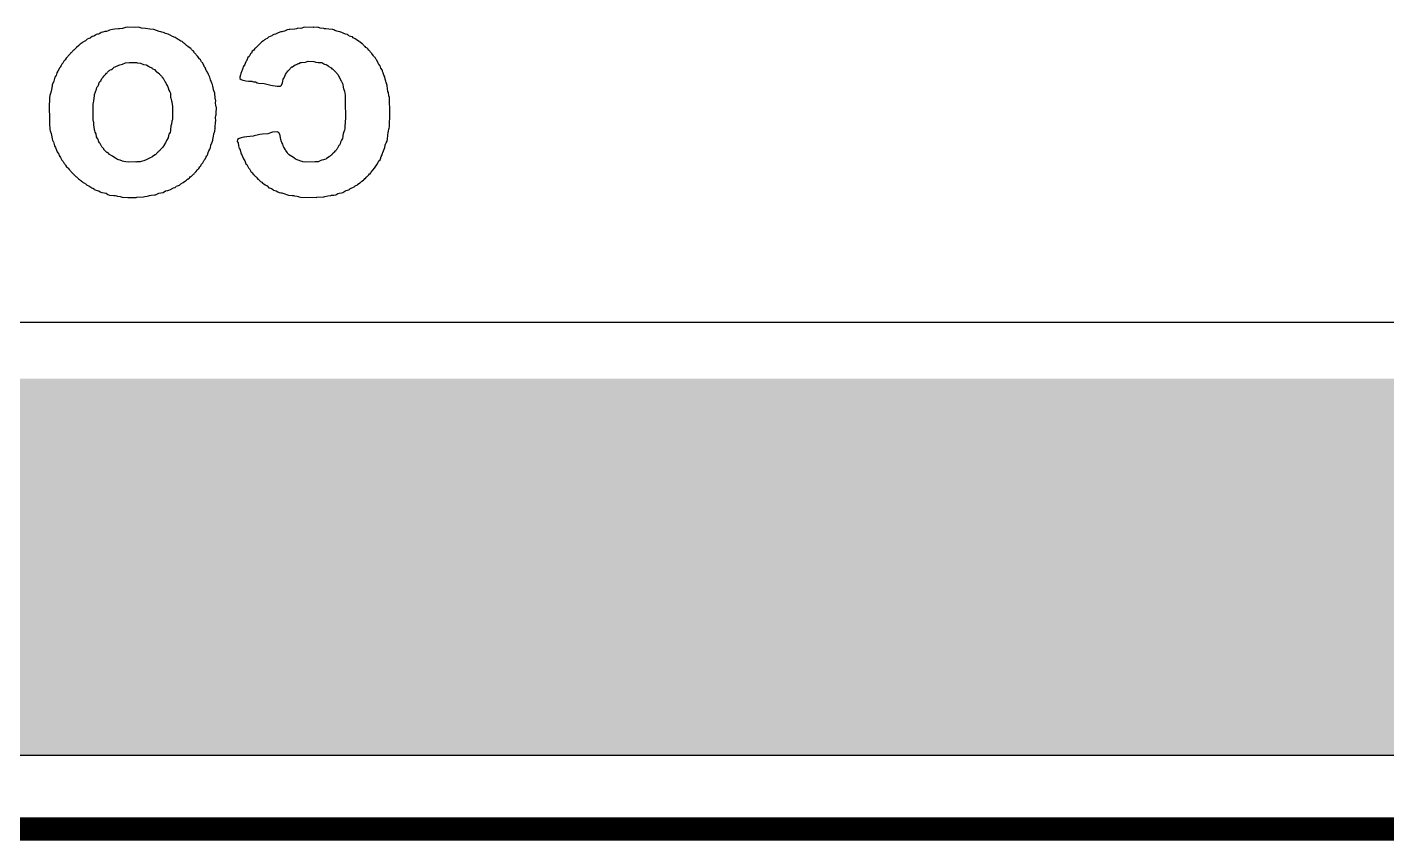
# Model space of a CAD drawing. Header units: millimetres. Extents: x 0 to 174, y 0 to 132.
# Drawn here: x 47.3 to 59.03, y -0.1 to 6.92 of the extents above; entities that cross this region are included whole.
import ezdxf

# ---------------------------------------------------------------- set-up
doc = ezdxf.new("R2010")
doc.units = ezdxf.units.MM
for name, color, linetype in [('BottomLayer', 5, 'Continuous'), ('BottomOverlay', 54, 'Continuous'), ('Mechanical2', 216, 'Continuous'), ('TopLayer', 1, 'Continuous')]:
    doc.layers.add(name, color=color, linetype=linetype)

msp = doc.modelspace()

# ---------------------------------------------------------------- hatches: boundary and pattern name
at = {"layer": 'TopLayer'}
msp.add_hatch(color=1, dxfattribs=at).paths.add_polyline_path([(0.94, 0.635), (159.334, 0.635), (159.334, 3.886), (0.94, 3.886)])

# ---------------------------------------------------------------- linework, layer by layer
at = {"layer": 'BottomLayer'}
msp.add_line((154.584, 0.635), (5.416, 0.635), dxfattribs=at)
at = {"layer": 'BottomOverlay'}
for p, q in [((47.819, 6.813), (47.806, 6.8)), ((47.833, 6.818), (47.819, 6.813)), ((47.844, 6.823), (47.833, 6.818)), ((47.847, 6.826), (47.844, 6.823)), ((47.863, 6.836), (47.847, 6.826)), ((47.877, 6.839), (47.863, 6.836)), ((47.89, 6.848), (47.877, 6.839)), ((47.897, 6.853), (47.89, 6.848)), ((47.908, 6.856), (47.897, 6.853)), ((47.917, 6.858), (47.908, 6.856)), ((47.928, 6.861), (47.917, 6.858)), ((47.941, 6.87), (47.928, 6.861)), ((47.954, 6.875), (47.941, 6.87)), ((47.971, 6.879), (47.954, 6.875)), ((47.986, 6.881), (47.971, 6.879)), ((48, 6.885), (47.986, 6.881)), ((48.012, 6.891), (48, 6.885)), ((48.022, 6.895), (48.012, 6.891)), ((48.039, 6.897), (48.022, 6.895)), ((48.058, 6.899), (48.039, 6.897)), ((48.09, 6.902), (48.058, 6.899)), ((48.097, 6.904), (48.09, 6.902)), ((48.124, 6.906), (48.097, 6.904)), ((48.132, 6.908), (48.124, 6.906)), ((48.15, 6.914), (48.132, 6.908)), ((48.169, 6.916), (48.15, 6.914)), ((48.224, 6.915), (48.169, 6.916)), ((48.264, 6.917), (48.224, 6.915)), ((48.272, 6.915), (48.264, 6.917)), ((48.287, 6.908), (48.272, 6.915)), ((48.322, 6.905), (48.287, 6.908)), ((48.359, 6.899), (48.322, 6.905)), ((48.394, 6.896), (48.359, 6.899)), ((48.418, 6.888), (48.394, 6.896)), ((48.441, 6.88), (48.418, 6.888)), ((48.454, 6.877), (48.441, 6.88)), ((48.463, 6.875), (48.454, 6.877)), ((48.477, 6.871), (48.463, 6.875)), ((48.495, 6.861), (48.477, 6.871)), ((48.517, 6.856), (48.495, 6.861)), ((48.536, 6.848), (48.517, 6.856)), ((48.555, 6.837), (48.536, 6.848)), ((48.578, 6.827), (48.555, 6.837)), ((48.605, 6.812), (48.578, 6.827)), ((48.609, 6.808), (48.605, 6.812)), ((48.628, 6.797), (48.609, 6.808)), ((49.35, 6.808), (49.341, 6.8)), ((49.354, 6.81), (49.35, 6.808)), ((49.357, 6.813), (49.354, 6.81)), ((49.371, 6.818), (49.357, 6.813)), ((49.384, 6.832), (49.371, 6.818)), ((49.398, 6.837), (49.384, 6.832)), ((49.412, 6.841), (49.398, 6.837)), ((49.419, 6.848), (49.412, 6.841)), ((49.43, 6.855), (49.419, 6.848)), ((49.444, 6.858), (49.43, 6.855)), ((49.466, 6.868), (49.444, 6.858)), ((49.489, 6.876), (49.466, 6.868)), ((49.499, 6.878), (49.489, 6.876)), ((49.508, 6.88), (49.499, 6.878)), ((49.521, 6.883), (49.508, 6.88)), ((49.544, 6.894), (49.521, 6.883)), ((49.561, 6.896), (49.544, 6.894)), ((49.567, 6.898), (49.561, 6.896)), ((49.611, 6.9), (49.567, 6.898)), ((49.626, 6.904), (49.611, 6.9)), ((49.636, 6.908), (49.626, 6.904)), ((49.663, 6.906), (49.636, 6.908)), ((49.672, 6.908), (49.663, 6.906)), ((49.685, 6.914), (49.672, 6.908)), ((49.696, 6.916), (49.685, 6.914)), ((49.77, 6.915), (49.696, 6.916)), ((49.776, 6.917), (49.77, 6.915)), ((49.81, 6.915), (49.776, 6.917)), ((49.818, 6.913), (49.81, 6.915)), ((49.829, 6.908), (49.818, 6.913)), ((49.86, 6.906), (49.829, 6.908)), ((49.866, 6.904), (49.86, 6.906)), ((49.877, 6.902), (49.866, 6.904)), ((49.905, 6.899), (49.877, 6.902)), ((49.938, 6.896), (49.905, 6.899)), ((49.946, 6.894), (49.938, 6.896)), ((49.957, 6.888), (49.946, 6.894)), ((49.974, 6.882), (49.957, 6.888)), ((49.985, 6.88), (49.974, 6.882)), ((49.998, 6.877), (49.985, 6.88)), ((50.007, 6.875), (49.998, 6.877)), ((50.017, 6.871), (50.007, 6.875)), ((50.029, 6.865), (50.017, 6.871)), ((50.048, 6.858), (50.029, 6.865)), ((50.065, 6.854), (50.048, 6.858)), ((50.074, 6.846), (50.065, 6.854)), ((50.078, 6.844), (50.074, 6.846)), ((50.081, 6.84), (50.078, 6.844)), ((50.092, 6.837), (50.081, 6.84)), ((50.107, 6.833), (50.092, 6.837)), ((50.115, 6.825), (50.107, 6.833)), ((50.13, 6.816), (50.115, 6.825)), ((50.14, 6.812), (50.13, 6.816)), ((50.151, 6.802), (50.14, 6.812)), ((47.673, 6.688), (47.658, 6.673)), ((47.675, 6.692), (47.673, 6.688)), ((47.678, 6.695), (47.675, 6.692)), ((47.682, 6.697), (47.678, 6.695)), ((47.69, 6.704), (47.682, 6.697)), ((47.692, 6.709), (47.69, 6.704)), ((47.701, 6.718), (47.692, 6.709)), ((47.705, 6.72), (47.701, 6.718)), ((47.728, 6.743), (47.705, 6.72)), ((47.747, 6.758), (47.728, 6.743)), ((47.758, 6.77), (47.747, 6.758)), ((47.777, 6.781), (47.758, 6.77)), ((47.783, 6.787), (47.777, 6.781)), ((47.806, 6.8), (47.783, 6.787)), ((48.638, 6.793), (48.628, 6.797)), ((48.642, 6.79), (48.638, 6.793)), ((48.644, 6.786), (48.642, 6.79)), ((48.661, 6.772), (48.644, 6.786)), ((48.666, 6.77), (48.661, 6.772)), ((48.676, 6.76), (48.666, 6.77)), ((48.68, 6.758), (48.676, 6.76)), ((48.684, 6.754), (48.68, 6.758)), ((48.689, 6.751), (48.684, 6.754)), ((48.699, 6.741), (48.689, 6.751)), ((48.714, 6.733), (48.699, 6.741)), ((48.717, 6.73), (48.714, 6.733)), ((48.719, 6.725), (48.717, 6.73)), ((48.728, 6.716), (48.719, 6.725)), ((48.733, 6.714), (48.728, 6.716)), ((48.736, 6.711), (48.733, 6.714)), ((48.742, 6.7), (48.736, 6.711)), ((48.746, 6.696), (48.742, 6.7)), ((48.748, 6.692), (48.746, 6.696)), ((48.757, 6.683), (48.748, 6.692)), ((49.236, 6.694), (49.227, 6.686)), ((49.244, 6.709), (49.236, 6.694)), ((49.256, 6.72), (49.244, 6.709)), ((49.266, 6.733), (49.256, 6.72)), ((49.27, 6.735), (49.266, 6.733)), ((49.274, 6.739), (49.27, 6.735)), ((49.285, 6.751), (49.274, 6.739)), ((49.289, 6.754), (49.285, 6.751)), ((49.303, 6.767), (49.289, 6.754)), ((49.305, 6.771), (49.303, 6.767)), ((49.308, 6.772), (49.305, 6.771)), ((49.327, 6.791), (49.308, 6.772)), ((49.341, 6.8), (49.327, 6.791)), ((50.166, 6.793), (50.151, 6.802)), ((50.17, 6.791), (50.166, 6.793)), ((50.174, 6.787), (50.17, 6.791)), ((50.193, 6.772), (50.174, 6.787)), ((50.197, 6.77), (50.193, 6.772)), ((50.2, 6.767), (50.197, 6.77)), ((50.202, 6.763), (50.2, 6.767)), ((50.214, 6.751), (50.202, 6.763)), ((50.218, 6.749), (50.214, 6.751)), ((50.224, 6.743), (50.218, 6.749)), ((50.235, 6.737), (50.224, 6.743)), ((50.242, 6.73), (50.235, 6.737)), ((50.248, 6.719), (50.242, 6.73)), ((50.261, 6.706), (50.248, 6.719)), ((50.263, 6.702), (50.261, 6.706)), ((50.276, 6.689), (50.263, 6.702)), ((50.29, 6.669), (50.276, 6.689)), ((47.587, 6.573), (47.583, 6.568)), ((47.596, 6.587), (47.587, 6.573)), ((47.602, 6.598), (47.596, 6.587)), ((47.604, 6.602), (47.602, 6.598)), ((47.608, 6.606), (47.604, 6.602)), ((47.619, 6.625), (47.608, 6.606)), ((47.629, 6.635), (47.619, 6.625)), ((47.637, 6.65), (47.629, 6.635)), ((47.643, 6.655), (47.637, 6.65)), ((47.65, 6.66), (47.643, 6.655)), ((47.652, 6.665), (47.65, 6.66)), ((47.656, 6.669), (47.652, 6.665)), ((47.658, 6.673), (47.656, 6.669)), ((48.038, 6.559), (48.051, 6.572)), ((48.051, 6.572), (48.061, 6.576)), ((48.061, 6.576), (48.092, 6.59)), ((48.092, 6.59), (48.101, 6.592)), ((48.101, 6.592), (48.123, 6.598)), ((48.123, 6.598), (48.149, 6.609)), ((48.149, 6.609), (48.182, 6.611)), ((48.182, 6.611), (48.189, 6.613)), ((48.189, 6.613), (48.245, 6.611)), ((48.245, 6.611), (48.251, 6.609)), ((48.251, 6.609), (48.279, 6.607)), ((48.279, 6.607), (48.306, 6.595)), ((48.306, 6.595), (48.328, 6.591)), ((48.328, 6.591), (48.335, 6.588)), ((48.335, 6.588), (48.348, 6.58)), ((48.348, 6.58), (48.358, 6.576)), ((48.358, 6.576), (48.377, 6.565)), ((48.759, 6.679), (48.757, 6.683)), ((48.771, 6.667), (48.759, 6.679)), ((48.782, 6.652), (48.771, 6.667)), ((48.784, 6.648), (48.782, 6.652)), ((48.796, 6.635), (48.784, 6.648)), ((48.807, 6.617), (48.796, 6.635)), ((48.813, 6.61), (48.807, 6.617)), ((48.828, 6.583), (48.813, 6.61)), ((48.83, 6.579), (48.828, 6.583)), ((48.837, 6.569), (48.83, 6.579)), ((48.847, 6.543), (48.837, 6.569)), ((49.166, 6.576), (49.162, 6.564)), ((49.179, 6.596), (49.166, 6.576)), ((49.181, 6.604), (49.179, 6.596)), ((49.188, 6.619), (49.181, 6.604)), ((49.19, 6.623), (49.188, 6.619)), ((49.196, 6.629), (49.19, 6.623)), ((49.198, 6.633), (49.196, 6.629)), ((49.206, 6.654), (49.198, 6.633)), ((49.217, 6.665), (49.206, 6.654)), ((49.223, 6.675), (49.217, 6.665)), ((49.227, 6.686), (49.223, 6.675)), ((49.554, 6.541), (49.586, 6.574)), ((49.586, 6.574), (49.59, 6.576)), ((49.59, 6.576), (49.615, 6.592)), ((49.615, 6.592), (49.624, 6.595)), ((49.624, 6.595), (49.637, 6.6)), ((49.637, 6.6), (49.64, 6.603)), ((49.64, 6.603), (49.645, 6.605)), ((49.645, 6.605), (49.659, 6.611)), ((49.659, 6.611), (49.668, 6.613)), ((49.668, 6.613), (49.703, 6.615)), ((49.703, 6.615), (49.718, 6.622)), ((49.718, 6.622), (49.726, 6.624)), ((49.726, 6.624), (49.776, 6.622)), ((49.776, 6.622), (49.791, 6.615)), ((49.791, 6.615), (49.812, 6.613)), ((49.812, 6.613), (49.843, 6.611)), ((49.843, 6.611), (49.862, 6.601)), ((49.862, 6.601), (49.866, 6.597)), ((49.866, 6.597), (49.878, 6.594)), ((49.878, 6.594), (49.886, 6.591)), ((49.886, 6.591), (49.898, 6.584)), ((49.898, 6.584), (49.904, 6.578)), ((49.904, 6.578), (49.923, 6.567)), ((50.292, 6.665), (50.29, 6.669)), ((50.295, 6.662), (50.292, 6.665)), ((50.299, 6.659), (50.295, 6.662)), ((50.303, 6.656), (50.299, 6.659)), ((50.313, 6.637), (50.303, 6.656)), ((50.317, 6.633), (50.313, 6.637)), ((50.334, 6.602), (50.317, 6.633)), ((50.337, 6.599), (50.334, 6.602)), ((50.345, 6.586), (50.337, 6.599)), ((50.349, 6.575), (50.345, 6.586)), ((50.353, 6.564), (50.349, 6.575)), ((47.535, 6.464), (47.532, 6.45)), ((47.541, 6.485), (47.535, 6.464)), ((47.55, 6.497), (47.541, 6.485)), ((47.552, 6.501), (47.55, 6.497)), ((47.556, 6.512), (47.552, 6.501)), ((47.558, 6.524), (47.556, 6.512)), ((47.566, 6.537), (47.558, 6.524)), ((47.581, 6.564), (47.566, 6.537)), ((47.583, 6.568), (47.581, 6.564)), ((47.928, 6.447), (47.937, 6.455)), ((47.937, 6.455), (47.947, 6.474)), ((47.947, 6.474), (47.955, 6.483)), ((47.955, 6.483), (47.958, 6.487)), ((47.958, 6.487), (47.967, 6.498)), ((47.967, 6.498), (47.974, 6.506)), ((47.974, 6.506), (47.976, 6.51)), ((47.976, 6.51), (47.986, 6.519)), ((47.986, 6.519), (47.99, 6.521)), ((47.99, 6.521), (47.993, 6.524)), ((47.993, 6.524), (47.995, 6.529)), ((47.995, 6.529), (48.007, 6.54)), ((48.007, 6.54), (48.011, 6.542)), ((48.011, 6.542), (48.017, 6.549)), ((48.017, 6.549), (48.028, 6.553)), ((48.028, 6.553), (48.038, 6.559)), ((48.377, 6.565), (48.381, 6.561)), ((48.381, 6.561), (48.385, 6.559)), ((48.385, 6.559), (48.4, 6.551)), ((48.4, 6.551), (48.413, 6.538)), ((48.413, 6.538), (48.417, 6.536)), ((48.417, 6.536), (48.436, 6.521)), ((48.436, 6.521), (48.441, 6.516)), ((48.441, 6.516), (48.443, 6.512)), ((48.443, 6.512), (48.458, 6.497)), ((48.458, 6.497), (48.46, 6.493)), ((48.46, 6.493), (48.463, 6.49)), ((48.463, 6.49), (48.464, 6.489)), ((48.464, 6.489), (48.466, 6.485)), ((48.466, 6.485), (48.476, 6.474)), ((48.476, 6.474), (48.478, 6.47)), ((48.478, 6.47), (48.487, 6.455)), ((48.487, 6.455), (48.493, 6.449)), ((48.85, 6.54), (48.847, 6.543)), ((48.858, 6.528), (48.85, 6.54)), ((48.865, 6.508), (48.858, 6.528)), ((48.877, 6.486), (48.865, 6.508)), ((48.881, 6.475), (48.877, 6.486)), ((48.884, 6.464), (48.881, 6.475)), ((48.888, 6.447), (48.884, 6.464)), ((49.141, 6.505), (49.135, 6.487)), ((49.135, 6.487), (49.137, 6.474)), ((49.137, 6.474), (49.147, 6.465)), ((49.144, 6.518), (49.141, 6.505)), ((49.154, 6.541), (49.144, 6.518)), ((49.147, 6.465), (49.161, 6.461)), ((49.156, 6.545), (49.154, 6.541)), ((49.16, 6.556), (49.156, 6.545)), ((49.162, 6.564), (49.16, 6.556)), ((49.161, 6.461), (49.177, 6.458)), ((49.177, 6.458), (49.189, 6.454)), ((49.189, 6.454), (49.21, 6.452)), ((49.21, 6.452), (49.239, 6.45)), ((49.506, 6.451), (49.509, 6.467)), ((49.509, 6.467), (49.516, 6.476)), ((49.516, 6.476), (49.518, 6.481)), ((49.518, 6.481), (49.524, 6.495)), ((49.524, 6.495), (49.53, 6.509)), ((49.53, 6.509), (49.537, 6.518)), ((49.537, 6.518), (49.539, 6.522)), ((49.539, 6.522), (49.554, 6.541)), ((49.923, 6.567), (49.931, 6.559)), ((49.931, 6.559), (49.935, 6.557)), ((49.935, 6.557), (49.97, 6.522)), ((49.97, 6.522), (49.972, 6.518)), ((49.972, 6.518), (49.985, 6.506)), ((49.985, 6.506), (49.987, 6.497)), ((49.987, 6.497), (50, 6.477)), ((50, 6.477), (50.011, 6.45)), ((50.363, 6.55), (50.353, 6.564)), ((50.366, 6.542), (50.363, 6.55)), ((50.368, 6.534), (50.366, 6.542)), ((50.372, 6.522), (50.368, 6.534)), ((50.38, 6.504), (50.372, 6.522)), ((50.388, 6.489), (50.38, 6.504)), ((50.39, 6.468), (50.388, 6.489)), ((50.395, 6.451), (50.39, 6.468)), ((47.499, 6.336), (47.497, 6.328)), ((47.508, 6.366), (47.499, 6.336)), ((47.512, 6.376), (47.508, 6.366)), ((47.514, 6.397), (47.512, 6.376)), ((47.516, 6.405), (47.514, 6.397)), ((47.518, 6.42), (47.516, 6.405)), ((47.532, 6.45), (47.518, 6.42)), ((47.881, 6.325), (47.883, 6.335)), ((47.883, 6.335), (47.892, 6.358)), ((47.892, 6.358), (47.899, 6.382)), ((47.899, 6.382), (47.902, 6.396)), ((47.902, 6.396), (47.905, 6.403)), ((47.905, 6.403), (47.914, 6.412)), ((47.914, 6.412), (47.916, 6.416)), ((47.916, 6.416), (47.92, 6.426)), ((47.92, 6.426), (47.922, 6.439)), ((47.922, 6.439), (47.926, 6.443)), ((47.926, 6.443), (47.928, 6.447)), ((48.493, 6.449), (48.499, 6.435)), ((48.499, 6.435), (48.505, 6.421)), ((48.505, 6.421), (48.512, 6.409)), ((48.512, 6.409), (48.518, 6.395)), ((48.518, 6.395), (48.523, 6.373)), ((48.523, 6.373), (48.532, 6.36)), ((48.532, 6.36), (48.537, 6.347)), ((48.537, 6.347), (48.539, 6.313)), ((48.896, 6.433), (48.888, 6.447)), ((48.9, 6.423), (48.896, 6.433)), ((48.904, 6.406), (48.9, 6.423)), ((48.906, 6.396), (48.904, 6.406)), ((48.909, 6.376), (48.906, 6.396)), ((48.922, 6.349), (48.909, 6.376)), ((48.924, 6.305), (48.922, 6.349)), ((49.239, 6.45), (49.245, 6.448)), ((49.245, 6.448), (49.253, 6.446)), ((49.253, 6.446), (49.272, 6.444)), ((49.272, 6.444), (49.285, 6.436)), ((49.285, 6.436), (49.3, 6.433)), ((49.3, 6.433), (49.347, 6.43)), ((49.347, 6.43), (49.357, 6.428)), ((49.357, 6.428), (49.381, 6.421)), ((49.381, 6.421), (49.405, 6.416)), ((49.405, 6.416), (49.418, 6.414)), ((49.418, 6.414), (49.441, 6.412)), ((49.441, 6.412), (49.457, 6.409)), ((49.457, 6.409), (49.488, 6.408)), ((49.488, 6.408), (49.493, 6.414)), ((49.493, 6.414), (49.495, 6.418)), ((49.495, 6.418), (49.503, 6.437)), ((49.503, 6.437), (49.506, 6.451)), ((50.011, 6.45), (50.014, 6.447)), ((50.014, 6.447), (50.016, 6.443)), ((50.016, 6.443), (50.024, 6.424)), ((50.024, 6.424), (50.027, 6.396)), ((50.027, 6.396), (50.03, 6.39)), ((50.03, 6.39), (50.031, 6.389)), ((50.031, 6.389), (50.033, 6.38)), ((50.033, 6.38), (50.039, 6.366)), ((50.039, 6.366), (50.044, 6.331)), ((50.4, 6.44), (50.395, 6.451)), ((50.406, 6.423), (50.4, 6.44)), ((50.408, 6.413), (50.406, 6.423)), ((50.411, 6.384), (50.408, 6.413)), ((50.413, 6.363), (50.411, 6.384)), ((50.418, 6.353), (50.413, 6.363)), ((50.422, 6.324), (50.418, 6.353)), ((47.493, 6.267), (47.491, 6.261)), ((47.491, 6.261), (47.493, 6.091)), ((47.495, 6.307), (47.493, 6.267)), ((47.497, 6.328), (47.495, 6.307)), ((47.87, 6.119), (47.872, 6.259)), ((47.872, 6.259), (47.874, 6.265)), ((47.874, 6.265), (47.878, 6.282)), ((47.878, 6.282), (47.881, 6.325)), ((48.539, 6.313), (48.541, 6.305)), ((48.541, 6.305), (48.543, 6.292)), ((48.543, 6.292), (48.547, 6.282)), ((48.547, 6.282), (48.55, 6.273)), ((48.55, 6.273), (48.552, 6.246)), ((48.552, 6.246), (48.554, 6.24)), ((48.554, 6.24), (48.556, 6.225)), ((48.556, 6.225), (48.554, 6.121)), ((48.926, 6.29), (48.924, 6.305)), ((48.928, 6.284), (48.926, 6.29)), ((48.927, 6.26), (48.928, 6.284)), ((48.928, 6.244), (48.927, 6.26)), ((48.932, 6.23), (48.928, 6.244)), ((48.934, 6.223), (48.932, 6.23)), ((48.933, 6.174), (48.934, 6.223)), ((50.044, 6.331), (50.046, 6.289)), ((50.046, 6.289), (50.047, 6.119)), ((50.428, 6.309), (50.422, 6.324)), ((50.43, 6.173), (50.428, 6.309)), ((47.874, 6.102), (47.87, 6.119)), ((47.876, 6.096), (47.874, 6.102)), ((48.55, 6.106), (48.547, 6.081)), ((48.552, 6.114), (48.55, 6.106)), ((48.554, 6.121), (48.552, 6.114)), ((48.924, 6.05), (48.926, 6.1)), ((48.926, 6.1), (48.928, 6.106)), ((48.927, 6.141), (48.929, 6.153)), ((48.928, 6.106), (48.927, 6.141)), ((48.929, 6.153), (48.931, 6.162)), ((48.931, 6.162), (48.933, 6.174)), ((50.045, 6.112), (50.043, 6.045)), ((50.047, 6.119), (50.045, 6.112)), ((50.428, 6.058), (50.43, 6.173)), ((47.493, 6.091), (47.495, 6.085)), ((47.495, 6.085), (47.497, 6.033)), ((47.497, 6.033), (47.501, 6.022)), ((47.501, 6.022), (47.508, 5.999)), ((47.508, 5.999), (47.512, 5.985)), ((47.512, 5.985), (47.516, 5.955)), ((47.878, 6.073), (47.876, 6.096)), ((47.88, 6.058), (47.878, 6.073)), ((47.882, 6.031), (47.88, 6.058)), ((47.884, 6.022), (47.882, 6.031)), ((47.888, 6.012), (47.884, 6.022)), ((47.896, 5.996), (47.888, 6.012)), ((47.901, 5.972), (47.896, 5.996)), ((48.52, 5.983), (48.518, 5.962)), ((48.524, 5.993), (48.52, 5.983)), ((48.535, 6.008), (48.524, 5.993)), ((48.537, 6.025), (48.535, 6.008)), ((48.539, 6.033), (48.537, 6.025)), ((48.541, 6.066), (48.539, 6.033)), ((48.547, 6.081), (48.541, 6.066)), ((48.908, 5.975), (48.912, 5.998)), ((48.912, 5.998), (48.922, 6.02)), ((48.922, 6.043), (48.924, 6.048)), ((48.923, 6.042), (48.922, 6.043)), ((48.922, 6.02), (48.923, 6.042)), ((48.924, 6.048), (48.924, 6.05)), ((49.271, 5.983), (49.261, 5.979)), ((49.285, 5.986), (49.271, 5.983)), ((49.31, 5.992), (49.285, 5.986)), ((49.331, 5.994), (49.31, 5.992)), ((49.377, 5.998), (49.331, 5.994)), ((49.41, 6.009), (49.377, 5.998)), ((49.417, 6.011), (49.41, 6.009)), ((49.458, 6.013), (49.417, 6.011)), ((49.469, 6.009), (49.458, 6.013)), ((49.473, 6.007), (49.469, 6.009)), ((49.479, 5.996), (49.473, 6.007)), ((49.485, 5.983), (49.479, 5.996)), ((49.487, 5.962), (49.485, 5.983)), ((50.026, 5.983), (50.024, 5.974)), ((50.029, 5.997), (50.026, 5.983)), ((50.033, 6.014), (50.029, 5.997)), ((50.038, 6.028), (50.033, 6.014)), ((50.041, 6.039), (50.038, 6.028)), ((50.043, 6.045), (50.041, 6.039)), ((50.409, 5.955), (50.416, 6.01)), ((50.416, 6.01), (50.42, 6.02)), ((50.42, 6.02), (50.423, 6.038)), ((50.423, 6.038), (50.425, 6.046)), ((50.425, 6.046), (50.428, 6.058)), ((47.516, 5.955), (47.521, 5.942)), ((47.521, 5.942), (47.526, 5.931)), ((47.526, 5.931), (47.529, 5.928)), ((47.529, 5.928), (47.535, 5.905)), ((47.535, 5.905), (47.537, 5.893)), ((47.537, 5.893), (47.545, 5.878)), ((47.545, 5.878), (47.556, 5.855)), ((47.907, 5.958), (47.901, 5.972)), ((47.909, 5.953), (47.907, 5.958)), ((47.913, 5.95), (47.909, 5.953)), ((47.918, 5.937), (47.913, 5.95)), ((47.92, 5.928), (47.918, 5.937)), ((47.925, 5.919), (47.92, 5.928)), ((47.929, 5.917), (47.925, 5.919)), ((47.932, 5.914), (47.929, 5.917)), ((47.947, 5.886), (47.932, 5.914)), ((47.962, 5.868), (47.947, 5.886)), ((47.964, 5.863), (47.962, 5.868)), ((48.455, 5.866), (48.453, 5.861)), ((48.472, 5.882), (48.455, 5.866)), ((48.485, 5.905), (48.472, 5.882)), ((48.487, 5.909), (48.485, 5.905)), ((48.496, 5.919), (48.487, 5.909)), ((48.504, 5.939), (48.496, 5.919)), ((48.518, 5.962), (48.504, 5.939)), ((48.869, 5.85), (48.878, 5.866)), ((48.878, 5.866), (48.882, 5.876)), ((48.882, 5.876), (48.887, 5.9)), ((48.887, 5.9), (48.899, 5.926)), ((48.899, 5.926), (48.903, 5.943)), ((48.903, 5.943), (48.906, 5.967)), ((48.906, 5.967), (48.908, 5.975)), ((49.115, 5.948), (49.114, 5.932)), ((49.114, 5.932), (49.121, 5.918)), ((49.13, 5.957), (49.115, 5.948)), ((49.121, 5.918), (49.124, 5.894)), ((49.124, 5.894), (49.132, 5.871)), ((49.138, 5.959), (49.13, 5.957)), ((49.132, 5.871), (49.135, 5.868)), ((49.135, 5.868), (49.142, 5.847)), ((49.148, 5.962), (49.138, 5.959)), ((49.172, 5.967), (49.148, 5.962)), ((49.178, 5.969), (49.172, 5.967)), ((49.198, 5.972), (49.178, 5.969)), ((49.223, 5.974), (49.198, 5.972)), ((49.25, 5.976), (49.223, 5.974)), ((49.261, 5.979), (49.25, 5.976)), ((49.489, 5.947), (49.487, 5.962)), ((49.497, 5.928), (49.489, 5.947)), ((49.5, 5.921), (49.497, 5.928)), ((49.506, 5.907), (49.5, 5.921)), ((49.512, 5.886), (49.506, 5.907)), ((49.516, 5.882), (49.512, 5.886)), ((49.529, 5.859), (49.516, 5.882)), ((49.976, 5.868), (49.97, 5.861)), ((49.991, 5.895), (49.976, 5.868)), ((49.995, 5.899), (49.991, 5.895)), ((50.002, 5.911), (49.995, 5.899)), ((50.006, 5.924), (50.002, 5.911)), ((50.014, 5.943), (50.006, 5.924)), ((50.022, 5.958), (50.014, 5.943)), ((50.024, 5.974), (50.022, 5.958)), ((50.376, 5.851), (50.388, 5.878)), ((50.388, 5.878), (50.391, 5.898)), ((50.391, 5.898), (50.394, 5.908)), ((50.394, 5.908), (50.398, 5.919)), ((50.398, 5.919), (50.407, 5.935)), ((50.407, 5.935), (50.409, 5.955)), ((47.556, 5.855), (47.561, 5.841)), ((47.561, 5.841), (47.566, 5.834)), ((47.566, 5.834), (47.575, 5.822)), ((47.575, 5.822), (47.578, 5.81)), ((47.578, 5.81), (47.582, 5.8)), ((47.582, 5.8), (47.589, 5.792)), ((47.589, 5.792), (47.591, 5.788)), ((47.591, 5.788), (47.602, 5.769)), ((47.602, 5.769), (47.61, 5.761)), ((47.61, 5.761), (47.612, 5.757)), ((47.612, 5.757), (47.621, 5.742)), ((47.99, 5.837), (47.964, 5.863)), ((47.994, 5.835), (47.99, 5.837)), ((47.998, 5.831), (47.994, 5.835)), ((48.003, 5.829), (47.998, 5.831)), ((48.013, 5.818), (48.003, 5.829)), ((48.032, 5.808), (48.013, 5.818)), ((48.04, 5.8), (48.032, 5.808)), ((48.064, 5.786), (48.04, 5.8)), ((48.081, 5.776), (48.064, 5.786)), ((48.089, 5.773), (48.081, 5.776)), ((48.103, 5.77), (48.089, 5.773)), ((48.125, 5.761), (48.103, 5.77)), ((48.135, 5.757), (48.125, 5.761)), ((48.152, 5.755), (48.135, 5.757)), ((48.175, 5.753), (48.152, 5.755)), ((48.233, 5.754), (48.175, 5.753)), ((48.239, 5.752), (48.233, 5.754)), ((48.249, 5.754), (48.239, 5.752)), ((48.277, 5.756), (48.249, 5.754)), ((48.285, 5.758), (48.277, 5.756)), ((48.296, 5.761), (48.285, 5.758)), ((48.307, 5.765), (48.296, 5.761)), ((48.327, 5.772), (48.307, 5.765)), ((48.341, 5.777), (48.327, 5.772)), ((48.356, 5.787), (48.341, 5.777)), ((48.363, 5.79), (48.356, 5.787)), ((48.377, 5.795), (48.363, 5.79)), ((48.38, 5.799), (48.377, 5.795)), ((48.392, 5.808), (48.38, 5.799)), ((48.406, 5.816), (48.392, 5.808)), ((48.41, 5.818), (48.406, 5.816)), ((48.414, 5.822), (48.41, 5.818)), ((48.416, 5.826), (48.414, 5.822)), ((48.423, 5.833), (48.416, 5.826)), ((48.427, 5.835), (48.423, 5.833)), ((48.434, 5.843), (48.427, 5.835)), ((48.437, 5.847), (48.434, 5.843)), ((48.444, 5.854), (48.437, 5.847)), ((48.448, 5.856), (48.444, 5.854)), ((48.453, 5.861), (48.448, 5.856)), ((48.815, 5.744), (48.817, 5.748)), ((48.817, 5.748), (48.83, 5.771)), ((48.83, 5.771), (48.836, 5.778)), ((48.836, 5.778), (48.842, 5.792)), ((48.842, 5.792), (48.851, 5.807)), ((48.851, 5.807), (48.855, 5.811)), ((48.855, 5.811), (48.859, 5.822)), ((48.859, 5.822), (48.863, 5.836)), ((48.863, 5.836), (48.869, 5.85)), ((49.142, 5.847), (49.145, 5.833)), ((49.145, 5.833), (49.149, 5.823)), ((49.149, 5.823), (49.154, 5.815)), ((49.154, 5.815), (49.16, 5.801)), ((49.16, 5.801), (49.166, 5.787)), ((49.166, 5.787), (49.169, 5.78)), ((49.169, 5.78), (49.179, 5.765)), ((49.179, 5.765), (49.189, 5.739)), ((49.534, 5.854), (49.529, 5.859)), ((49.547, 5.834), (49.534, 5.854)), ((49.549, 5.83), (49.547, 5.834)), ((49.562, 5.817), (49.549, 5.83)), ((49.574, 5.808), (49.562, 5.817)), ((49.578, 5.806), (49.574, 5.808)), ((49.584, 5.8), (49.578, 5.806)), ((49.607, 5.787), (49.584, 5.8)), ((49.613, 5.781), (49.607, 5.787)), ((49.621, 5.776), (49.613, 5.781)), ((49.632, 5.772), (49.621, 5.776)), ((49.64, 5.77), (49.632, 5.772)), ((49.662, 5.761), (49.64, 5.77)), ((49.673, 5.757), (49.662, 5.761)), ((49.681, 5.755), (49.673, 5.757)), ((49.7, 5.753), (49.681, 5.755)), ((49.785, 5.754), (49.7, 5.753)), ((49.812, 5.756), (49.785, 5.754)), ((49.835, 5.766), (49.812, 5.756)), ((49.845, 5.77), (49.835, 5.766)), ((49.858, 5.772), (49.845, 5.77)), ((49.866, 5.775), (49.858, 5.772)), ((49.877, 5.779), (49.866, 5.775)), ((49.883, 5.785), (49.877, 5.779)), ((49.906, 5.798), (49.883, 5.785)), ((49.915, 5.806), (49.906, 5.798)), ((49.919, 5.808), (49.915, 5.806)), ((49.925, 5.814), (49.919, 5.808)), ((49.929, 5.816), (49.925, 5.814)), ((49.93, 5.82), (49.929, 5.816)), ((49.935, 5.825), (49.93, 5.82)), ((49.94, 5.827), (49.935, 5.825)), ((49.947, 5.834), (49.94, 5.827)), ((49.949, 5.838), (49.947, 5.834)), ((49.956, 5.846), (49.949, 5.838)), ((49.961, 5.848), (49.956, 5.846)), ((49.962, 5.851), (49.961, 5.848)), ((49.968, 5.857), (49.962, 5.851)), ((49.97, 5.861), (49.968, 5.857)), ((50.324, 5.738), (50.33, 5.753)), ((50.33, 5.753), (50.336, 5.763)), ((50.336, 5.763), (50.347, 5.773)), ((50.347, 5.773), (50.349, 5.782)), ((50.349, 5.782), (50.356, 5.802)), ((50.356, 5.802), (50.365, 5.817)), ((50.365, 5.817), (50.368, 5.829)), ((50.368, 5.829), (50.371, 5.837)), ((50.371, 5.837), (50.376, 5.851)), ((47.621, 5.742), (47.63, 5.731)), ((47.63, 5.731), (47.633, 5.727)), ((47.633, 5.727), (47.642, 5.713)), ((47.642, 5.713), (47.649, 5.706)), ((47.649, 5.706), (47.652, 5.704)), ((47.652, 5.704), (47.654, 5.7)), ((47.654, 5.7), (47.664, 5.689)), ((47.664, 5.689), (47.675, 5.677)), ((47.675, 5.677), (47.677, 5.673)), ((47.677, 5.673), (47.722, 5.628)), ((48.716, 5.63), (48.727, 5.64)), ((48.727, 5.64), (48.737, 5.649)), ((48.737, 5.649), (48.741, 5.651)), ((48.741, 5.651), (48.746, 5.658)), ((48.746, 5.658), (48.761, 5.673)), ((48.761, 5.673), (48.767, 5.684)), ((48.767, 5.684), (48.772, 5.689)), ((48.772, 5.689), (48.777, 5.691)), ((48.777, 5.691), (48.78, 5.694)), ((48.78, 5.694), (48.782, 5.698)), ((48.782, 5.698), (48.792, 5.713)), ((48.792, 5.713), (48.801, 5.721)), ((48.801, 5.721), (48.806, 5.735)), ((48.806, 5.735), (48.815, 5.744)), ((49.189, 5.739), (49.196, 5.732)), ((49.196, 5.732), (49.211, 5.704)), ((49.211, 5.704), (49.219, 5.696)), ((49.219, 5.696), (49.232, 5.673)), ((49.232, 5.673), (49.24, 5.665)), ((49.24, 5.665), (49.242, 5.661)), ((49.242, 5.661), (49.251, 5.649)), ((49.251, 5.649), (49.261, 5.642)), ((49.261, 5.642), (49.263, 5.638)), ((49.263, 5.638), (49.272, 5.628)), ((50.235, 5.63), (50.239, 5.632)), ((50.239, 5.632), (50.246, 5.64)), ((50.246, 5.64), (50.248, 5.644)), ((50.248, 5.644), (50.256, 5.651)), ((50.256, 5.651), (50.26, 5.653)), ((50.26, 5.653), (50.267, 5.661)), ((50.267, 5.661), (50.269, 5.665)), ((50.269, 5.665), (50.298, 5.702)), ((50.298, 5.702), (50.305, 5.709)), ((50.305, 5.709), (50.315, 5.727)), ((50.315, 5.727), (50.321, 5.734)), ((50.321, 5.734), (50.324, 5.738)), ((47.722, 5.628), (47.726, 5.626)), ((47.726, 5.626), (47.743, 5.609)), ((47.743, 5.609), (47.754, 5.603)), ((47.754, 5.603), (47.76, 5.597)), ((47.76, 5.597), (47.764, 5.595)), ((47.764, 5.595), (47.768, 5.59)), ((47.768, 5.59), (47.772, 5.588)), ((47.772, 5.588), (47.777, 5.584)), ((47.777, 5.584), (47.78, 5.583)), ((47.78, 5.583), (47.782, 5.579)), ((47.782, 5.579), (47.785, 5.576)), ((47.785, 5.576), (47.789, 5.574)), ((47.789, 5.574), (47.811, 5.562)), ((47.811, 5.562), (47.813, 5.558)), ((47.813, 5.558), (47.818, 5.553)), ((47.818, 5.553), (47.833, 5.547)), ((47.833, 5.547), (47.852, 5.536)), ((47.852, 5.536), (47.856, 5.532)), ((47.856, 5.532), (47.867, 5.528)), ((47.867, 5.528), (47.881, 5.519)), ((47.881, 5.519), (47.885, 5.515)), ((47.885, 5.515), (47.906, 5.509)), ((48.524, 5.512), (48.537, 5.518)), ((48.537, 5.518), (48.563, 5.53)), ((48.563, 5.53), (48.577, 5.535)), ((48.577, 5.535), (48.58, 5.538)), ((48.58, 5.538), (48.584, 5.54)), ((48.584, 5.54), (48.588, 5.544)), ((48.588, 5.544), (48.599, 5.549)), ((48.599, 5.549), (48.615, 5.555)), ((48.615, 5.555), (48.624, 5.563)), ((48.624, 5.563), (48.628, 5.565)), ((48.628, 5.565), (48.647, 5.576)), ((48.647, 5.576), (48.658, 5.585)), ((48.658, 5.585), (48.675, 5.596)), ((48.675, 5.596), (48.684, 5.605)), ((48.684, 5.605), (48.689, 5.607)), ((48.689, 5.607), (48.702, 5.617)), ((48.702, 5.617), (48.704, 5.621)), ((48.704, 5.621), (48.712, 5.628)), ((48.712, 5.628), (48.716, 5.63)), ((49.272, 5.628), (49.276, 5.626)), ((49.276, 5.626), (49.282, 5.621)), ((49.282, 5.621), (49.284, 5.617)), ((49.284, 5.617), (49.293, 5.607)), ((49.293, 5.607), (49.297, 5.605)), ((49.297, 5.605), (49.301, 5.602)), ((49.301, 5.602), (49.303, 5.598)), ((49.303, 5.598), (49.312, 5.588)), ((49.312, 5.588), (49.316, 5.586)), ((49.316, 5.586), (49.32, 5.582)), ((49.32, 5.582), (49.325, 5.58)), ((49.325, 5.58), (49.333, 5.572)), ((49.333, 5.572), (49.343, 5.565)), ((49.343, 5.565), (49.355, 5.556)), ((49.355, 5.556), (49.373, 5.547)), ((49.373, 5.547), (49.387, 5.532)), ((49.387, 5.532), (49.402, 5.528)), ((49.402, 5.528), (49.41, 5.526)), ((49.41, 5.526), (49.418, 5.52)), ((49.418, 5.52), (49.419, 5.517)), ((49.419, 5.517), (49.423, 5.515)), ((49.423, 5.515), (49.427, 5.511)), ((50.066, 5.51), (50.082, 5.517)), ((50.082, 5.517), (50.086, 5.521)), ((50.086, 5.521), (50.09, 5.524)), ((50.09, 5.524), (50.122, 5.54)), ((50.122, 5.54), (50.132, 5.547)), ((50.132, 5.547), (50.151, 5.557)), ((50.151, 5.557), (50.154, 5.56)), ((50.154, 5.56), (50.155, 5.563)), ((50.155, 5.563), (50.159, 5.565)), ((50.159, 5.565), (50.172, 5.574)), ((50.172, 5.574), (50.176, 5.576)), ((50.176, 5.576), (50.189, 5.588)), ((50.189, 5.588), (50.203, 5.597)), ((50.203, 5.597), (50.206, 5.6)), ((50.206, 5.6), (50.208, 5.604)), ((50.208, 5.604), (50.216, 5.611)), ((50.216, 5.611), (50.22, 5.613)), ((50.22, 5.613), (50.227, 5.621)), ((50.227, 5.621), (50.229, 5.625)), ((50.229, 5.625), (50.235, 5.63)), ((47.906, 5.509), (47.92, 5.506)), ((47.92, 5.506), (47.932, 5.497)), ((47.932, 5.497), (47.936, 5.494)), ((47.936, 5.494), (47.946, 5.49)), ((47.946, 5.49), (47.967, 5.488)), ((47.967, 5.488), (47.984, 5.484)), ((47.984, 5.484), (47.998, 5.473)), ((47.998, 5.473), (48.013, 5.469)), ((48.013, 5.469), (48.05, 5.466)), ((48.05, 5.466), (48.06, 5.464)), ((48.06, 5.464), (48.073, 5.462)), ((48.073, 5.462), (48.081, 5.46)), ((48.081, 5.46), (48.104, 5.456)), ((48.104, 5.456), (48.121, 5.451)), ((48.121, 5.451), (48.169, 5.449)), ((48.169, 5.449), (48.243, 5.448)), ((48.243, 5.448), (48.249, 5.45)), ((48.249, 5.45), (48.306, 5.452)), ((48.306, 5.452), (48.316, 5.457)), ((48.316, 5.457), (48.336, 5.46)), ((48.336, 5.46), (48.348, 5.463)), ((48.348, 5.463), (48.356, 5.465)), ((48.356, 5.465), (48.371, 5.467)), ((48.371, 5.467), (48.399, 5.47)), ((48.399, 5.47), (48.409, 5.472)), ((48.409, 5.472), (48.426, 5.479)), ((48.426, 5.479), (48.438, 5.484)), ((48.438, 5.484), (48.454, 5.488)), ((48.454, 5.488), (48.475, 5.49)), ((48.475, 5.49), (48.496, 5.505)), ((48.496, 5.505), (48.514, 5.508)), ((48.514, 5.508), (48.524, 5.512)), ((49.427, 5.511), (49.451, 5.506)), ((49.451, 5.506), (49.464, 5.497)), ((49.464, 5.497), (49.475, 5.492)), ((49.475, 5.492), (49.489, 5.489)), ((49.489, 5.489), (49.499, 5.487)), ((49.499, 5.487), (49.508, 5.485)), ((49.508, 5.485), (49.524, 5.479)), ((49.524, 5.479), (49.538, 5.473)), ((49.538, 5.473), (49.555, 5.469)), ((49.555, 5.469), (49.589, 5.466)), ((49.589, 5.466), (49.6, 5.464)), ((49.6, 5.464), (49.608, 5.462)), ((49.608, 5.462), (49.631, 5.46)), ((49.631, 5.46), (49.642, 5.456)), ((49.642, 5.456), (49.645, 5.452)), ((49.645, 5.452), (49.659, 5.45)), ((49.659, 5.45), (49.795, 5.448)), ((49.795, 5.448), (49.802, 5.45)), ((49.802, 5.45), (49.86, 5.452)), ((49.86, 5.452), (49.871, 5.457)), ((49.871, 5.457), (49.896, 5.463)), ((49.896, 5.463), (49.921, 5.465)), ((49.921, 5.465), (49.927, 5.467)), ((49.927, 5.467), (49.948, 5.469)), ((49.948, 5.469), (49.965, 5.471)), ((49.965, 5.471), (49.981, 5.482)), ((49.981, 5.482), (49.992, 5.486)), ((49.992, 5.486), (50.014, 5.489)), ((50.014, 5.489), (50.024, 5.491)), ((50.024, 5.491), (50.041, 5.502)), ((50.041, 5.502), (50.055, 5.507)), ((50.055, 5.507), (50.066, 5.51))]:
    msp.add_line(p, q, dxfattribs=at)
at = {"layer": 'Mechanical2', "const_width": 0.203}
msp.add_lwpolyline([(0, 0), (160, 0)], dxfattribs=at)
at = {"layer": 'TopLayer'}
msp.add_line((152.375, 4.369), (8.231, 4.369), dxfattribs=at)

doc.saveas('drawing.dxf')
